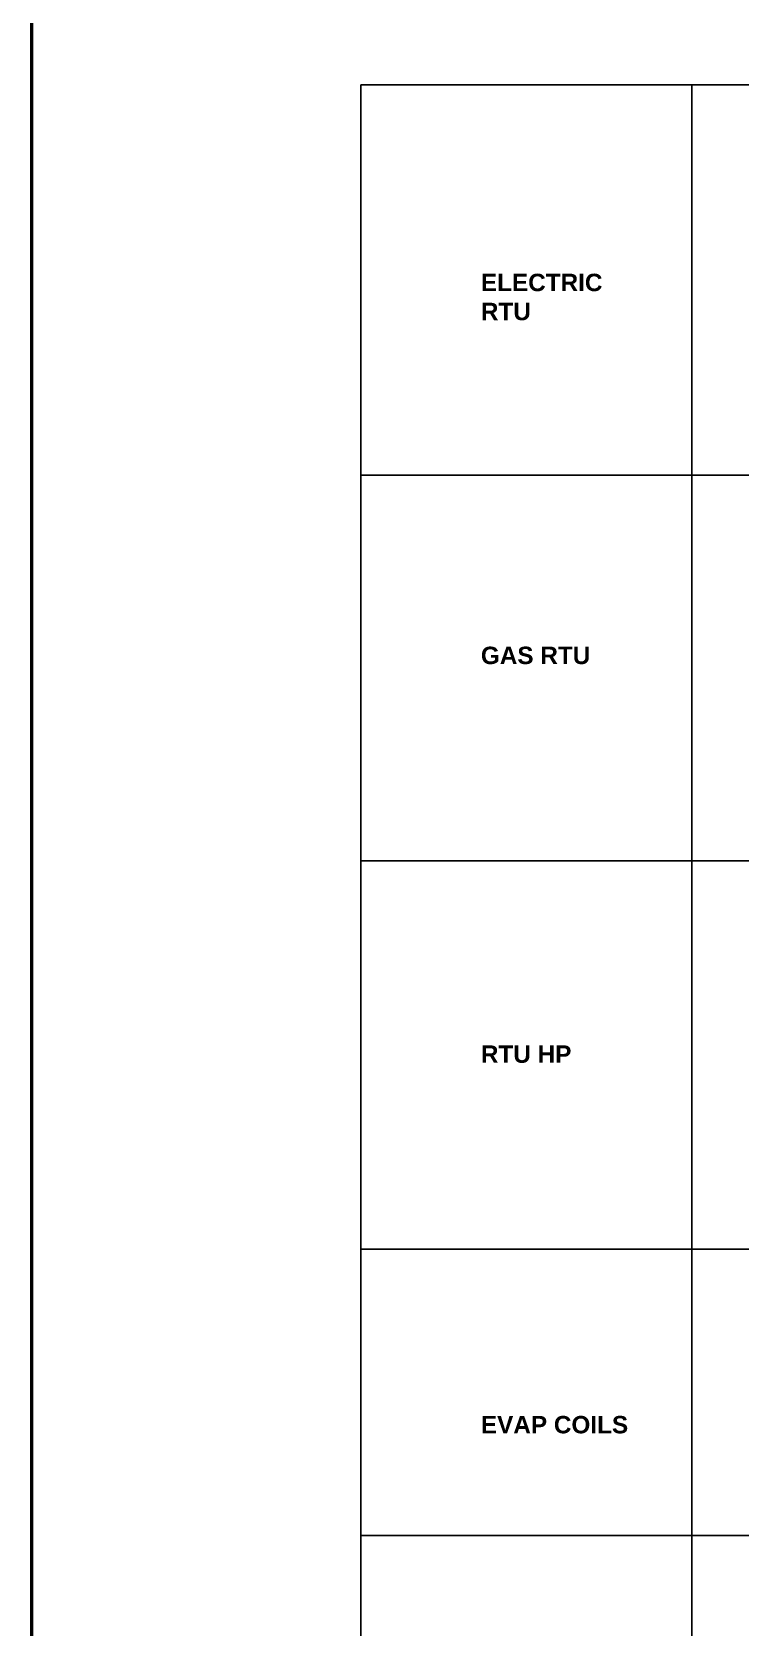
# Model space of a CAD drawing. Header units: inches. Extents: x 2025 to 34930, y -6955 to 4650.
# Drawn here: x 27323 to 27933, y 1464 to 2838 of the extents above; entities that cross this region are included whole.
import ezdxf

# ---------------------------------------------------------------- set-up
doc = ezdxf.new("R2010")
doc.units = ezdxf.units.IN
doc.header["$MEASUREMENT"] = 0
doc.layers.add('M-HVAC-EXHS-DUCT', color=3, linetype='Continuous', lineweight=50)
doc.styles.add('TITLE', font='arialbd.ttf')

msp = doc.modelspace()

# ---------------------------------------------------------------- linework, layer by layer
for p, q in [((27891.58971442861, 2792.198033976241), (27891.58971442861, 292.9356700575008)), ((27606.47819165909, 2455.816694455381), (30358.52568526879, 2455.816694455381)), ((27606.47819165909, 2123.606396400035), (30358.52568526879, 2123.606396400035)), ((27606.47819165909, 1789.170994628574), (30358.52568526879, 1789.170994628574)), ((27606.47819165909, 1542.566852016871), (30358.52568526879, 1542.566852016871))]:
    msp.add_line(p, q)
msp.add_lwpolyline([(30358.52568526879, 292.9356700575008), (27606.47819165909, 292.9356700575008), (27606.47819165909, 2792.198033976241), (30358.52568526879, 2792.198033976241)])
at = {"layer": 'M-HVAC-EXHS-DUCT'}
msp.add_lwpolyline([(27322.97323030449, 3394.718321695793), (34930.34833630254, 3394.718321695793), (34930.34833630254, 89.34022188164818), (27322.97323030449, 89.34022188164818)], close=True, dxfattribs=at)

# ---------------------------------------------------------------- texts
at = {"char_height": 15, "attachment_point": 1, "style": 'TITLE'}
for s, width, insert in [('ELECTRIC RTU', 104.8104646000384, (27709.81368003941, 2629.462766683938)), ('GAS RTU', 114.441693976979, (27709.81368003941, 2308.201010858428)), ('RTU HP', 114.441693976979, (27709.81368003941, 1964.700234172658)), ('EVAP COILS', 131.4210419571127, (27709.81368003941, 1645.480942120528))]:
    msp.add_mtext_dynamic_manual_height_columns(s, width=width, gutter_width=75, heights=[0], dxfattribs=dict(at, insert=insert))

doc.saveas('drawing.dxf')
